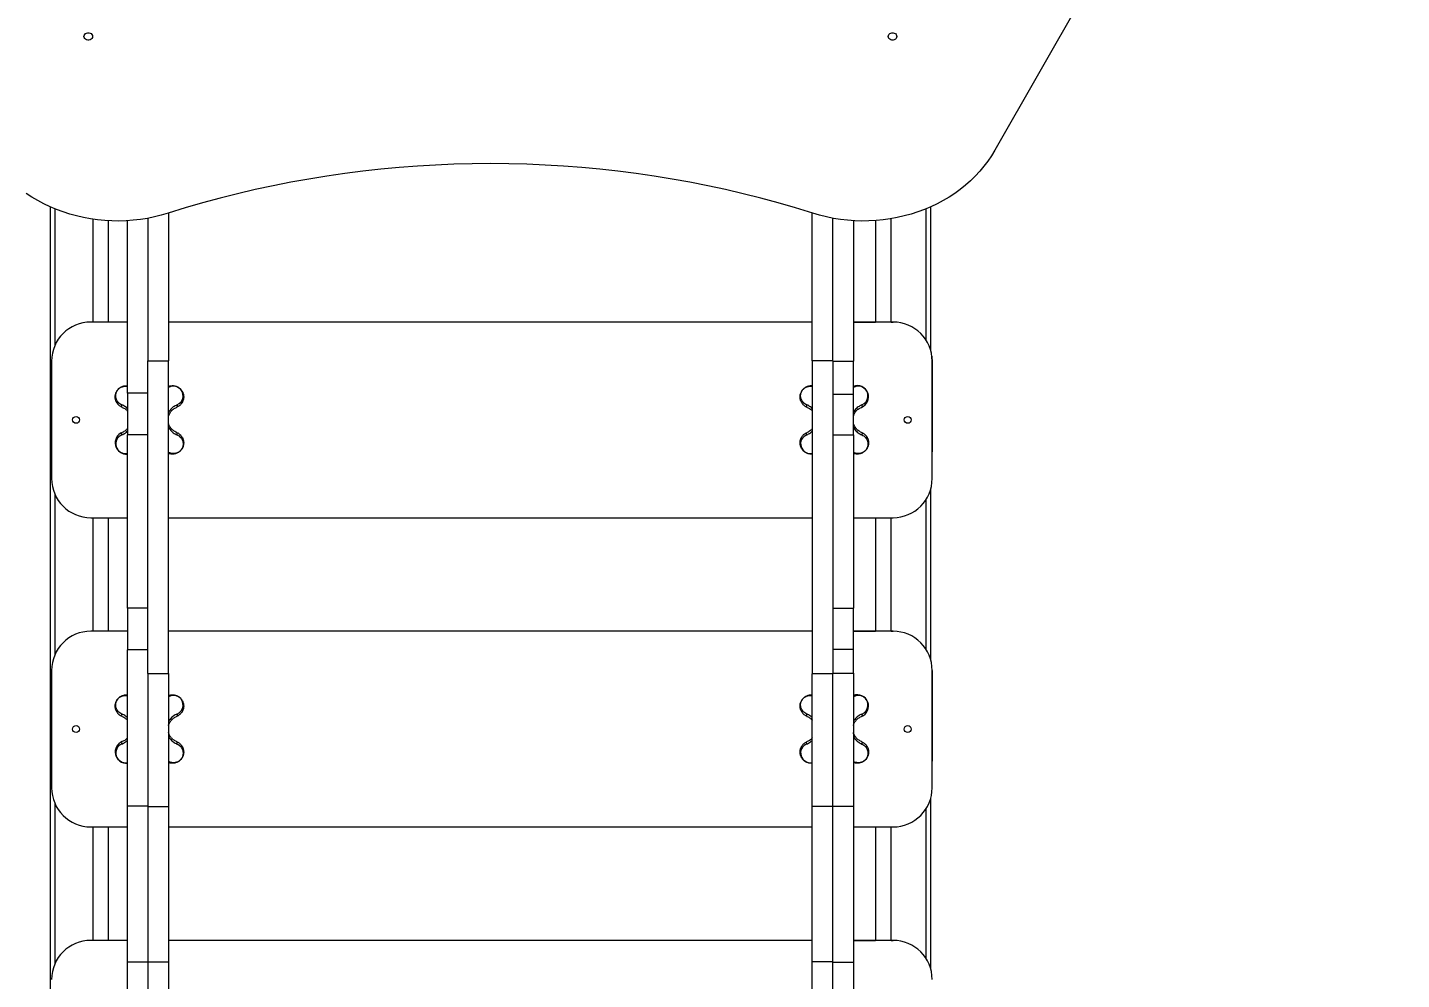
# Model space of a CAD drawing. Header units: millimetres. Extents: x -6796 to 9036, y -6828 to 5710.
# Drawn here: x 2762 to 4167, y -1169 to -196 of the extents above; entities that cross this region are included whole.
import ezdxf

# ---------------------------------------------------------------- set-up
doc = ezdxf.new("R2010")
doc.units = ezdxf.units.MM
doc.layers.add('DIKOM_РАЗМЕР_ЗОНА', color=7, linetype='Continuous')
doc.layers.add('DIKOM_РАЗМЕР_ОБЪЕКТА', color=7, linetype='Continuous')
doc.styles.add('style1', font='arial.ttf', dxfattribs={"width": 0.8})
doc.dimstyles.new('1-50', dxfattribs={"dimtxt": 300, "dimasz": 200, "dimexe": 100, "dimexo": 0, "dimgap": 100, "dimtad": 1, "dimtxsty": 'style1', "dimcen": 200, "dimclrd": 7, "dimclre": 7, "dimclrt": 7, "dimadec": 1, "dimazin": 2, "dimtfac": 1, "dimtmove": 0, "dimatfit": 2, "dimfxl": 0, "dimlwd": 25, "dimlwe": 18, "dimarcsym": 0})

# ---------------------------------------------------------------- blocks, each defined once
blk = doc.blocks.new('*D11')
at = {"layer": 'Defpoints', "color": 0, "transparency": 16777216}
for p in [(-5295.5, 688.9), (5479.4, 352.8), (5479.4, -5858.2)]:
    blk.add_point(p, dxfattribs=at)
at = {"layer": 'DIKOM_РАЗМЕР_ОБЪЕКТА', "color": 7, "lineweight": 18, "transparency": 16777216}
for p, q in [((-5295.5, 688.9), (-5295.5, -5958.2)), ((5479.4, 352.8), (5479.4, -5958.2))]:
    blk.add_line(p, q, dxfattribs=at)
at = {"layer": 'DIKOM_РАЗМЕР_ОБЪЕКТА', "color": 7, "lineweight": 25, "transparency": 16777216}
blk.add_line((-5095.5, -5858.2), (5279.4, -5858.2), dxfattribs=at)
at = {"layer": 'DIKOM_РАЗМЕР_ОБЪЕКТА', "color": 7, "transparency": 16777216}
for points in [[(-5095.5, -5824.9), (-5095.5, -5891.5), (-5295.5, -5858.2)], [(5279.4, -5824.9), (5279.4, -5891.5), (5479.4, -5858.2)]]:
    blk.add_solid(points, dxfattribs=at)
at = {"layer": 'DIKOM_РАЗМЕР_ОБЪЕКТА', "color": 7, "transparency": 16777216, "insert": (180.3, -5605), "char_height": 300, "attachment_point": 5, "style": 'style1'}
blk.add_mtext('10800', dxfattribs=at)
blk = doc.blocks.new('*D12')
at = {"layer": 'Defpoints', "color": 0, "transparency": 16777216}
for p in [(2948.8, 3709.8), (8020.6, 3709.8), (3585.5, -3770.5)]:
    blk.add_point(p, dxfattribs=at)
at = {"layer": 'DIKOM_РАЗМЕР_ОБЪЕКТА', "color": 7, "lineweight": 18, "transparency": 16777216}
for p, q in [((2948.8, 3709.8), (8120.6, 3709.8)), ((3585.5, -3770.5), (8120.6, -3770.5))]:
    blk.add_line(p, q, dxfattribs=at)
at = {"layer": 'DIKOM_РАЗМЕР_ОБЪЕКТА', "color": 7, "lineweight": 25, "transparency": 16777216}
blk.add_line((8020.6, -3570.5), (8020.6, 3509.8), dxfattribs=at)
at = {"layer": 'DIKOM_РАЗМЕР_ОБЪЕКТА', "color": 7, "transparency": 16777216}
for points in [[(7987.2, 3509.8), (8053.9, 3509.8), (8020.6, 3709.8)], [(7987.2, -3570.5), (8053.9, -3570.5), (8020.6, -3770.5)]]:
    blk.add_solid(points, dxfattribs=at)
at = {"layer": 'DIKOM_РАЗМЕР_ОБЪЕКТА', "color": 7, "transparency": 16777216, "insert": (7767.4, 241.5), "char_height": 300, "attachment_point": 5, "rotation": 90, "style": 'style1'}
blk.add_mtext('7500', dxfattribs=at)
blk = doc.blocks.new('*D13')
at = {"layer": 'Defpoints', "color": 0, "transparency": 16777216}
for p in [(3235.3, 5709.8), (3235.5, -5270.5), (8936.1, -5270.5)]:
    blk.add_point(p, dxfattribs=at)
at = {"layer": 'DIKOM_РАЗМЕР_ЗОНА', "color": 7, "lineweight": 18, "transparency": 16777216}
for p, q in [((3235.3, 5709.8), (9036.1, 5709.8)), ((3235.5, -5270.5), (9036.1, -5270.5))]:
    blk.add_line(p, q, dxfattribs=at)
at = {"layer": 'DIKOM_РАЗМЕР_ЗОНА', "color": 7, "lineweight": 25, "transparency": 16777216}
blk.add_line((8936.1, 5509.8), (8936.1, -5070.5), dxfattribs=at)
at = {"layer": 'DIKOM_РАЗМЕР_ЗОНА', "color": 7, "transparency": 16777216}
for points in [[(8902.7, 5509.8), (8969.4, 5509.8), (8936.1, 5709.8)], [(8902.7, -5070.5), (8969.4, -5070.5), (8936.1, -5270.5)]]:
    blk.add_solid(points, dxfattribs=at)
at = {"layer": 'DIKOM_РАЗМЕР_ЗОНА', "color": 7, "transparency": 16777216, "insert": (8682.9, 289.5), "char_height": 300, "attachment_point": 5, "rotation": 90, "style": 'style1'}
blk.add_mtext('11000', dxfattribs=at)
blk = doc.blocks.new('*D14')
at = {"layer": 'Defpoints', "color": 0, "transparency": 16777216}
for p in [(-6795.5, 688.9), (6979.4, 688.9), (6979.4, -6727.8)]:
    blk.add_point(p, dxfattribs=at)
at = {"layer": 'DIKOM_РАЗМЕР_ЗОНА', "color": 7, "lineweight": 18, "transparency": 16777216}
for p, q in [((-6795.5, 688.9), (-6795.5, -6827.8)), ((6979.4, 688.9), (6979.4, -6827.8))]:
    blk.add_line(p, q, dxfattribs=at)
at = {"layer": 'DIKOM_РАЗМЕР_ЗОНА', "color": 7, "lineweight": 25, "transparency": 16777216}
blk.add_line((-6595.5, -6727.8), (6779.4, -6727.8), dxfattribs=at)
at = {"layer": 'DIKOM_РАЗМЕР_ЗОНА', "color": 7, "transparency": 16777216}
for points in [[(-6595.5, -6694.5), (-6595.5, -6761.2), (-6795.5, -6727.8)], [(6779.4, -6694.5), (6779.4, -6761.2), (6979.4, -6727.8)]]:
    blk.add_solid(points, dxfattribs=at)
at = {"layer": 'DIKOM_РАЗМЕР_ЗОНА', "color": 7, "transparency": 16777216, "insert": (26, -6474.6), "char_height": 300, "attachment_point": 5, "style": 'style1'}
blk.add_mtext('13800', dxfattribs=at)

msp = doc.modelspace()

# ---------------------------------------------------------------- linework, layer by layer
at = {"color": 7, "linetype": 'Continuous', "lineweight": 15}
for p, q in [((3897.662, -64.333), (3751.107, -321.081)), ((2785.487, -378.926), (2785.487, -1771.485)), ((3685.487, -525.791), (3685.487, -378.926)), ((2790.487, -520.288), (2790.487, -381.062)), ((2828.985, -391.549), (2828.985, -496.651)), ((2844.985, -496.651), (2844.985, -393.165)), ((2864.487, -569.203), (2864.487, -393.12)), ((2885.487, -390.585), (2885.487, -536.232)), ((2906.487, -385.315), (2906.487, -536.232)), ((3564.487, -536.3), (3564.487, -385.314)), ((3585.487, -536.3), (3585.487, -390.585)), ((3606.487, -393.12), (3606.487, -536.631)), ((3628.985, -392.977), (3628.985, -496.65)), ((3644.985, -496.651), (3644.985, -391.077)), ((3680.487, -381.062), (3680.487, -514.789)), ((2864.487, -496.651), (2826.987, -496.651)), ((3564.487, -496.651), (2906.487, -496.651)), ((3606.487, -496.649), (3628.99, -496.65)), ((3646.987, -496.651), (3606.487, -496.651)), ((3628.99, -496.651), (3628.99, -496.65)), ((3644.985, -496.65), (3644.99, -496.65)), ((3644.99, -496.651), (3644.99, -496.65)), ((3644.99, -496.65), (3646.99, -496.65)), ((2786.987, -536.651), (2786.987, -656.651)), ((2885.487, -536.232), (2906.487, -536.232)), ((2885.487, -856.01), (2885.487, -536.232)), ((2906.487, -856.01), (2906.487, -536.232)), ((3585.487, -536.3), (3564.487, -536.3)), ((3564.487, -536.3), (3564.487, -856.078)), ((3585.487, -536.3), (3585.487, -856.078)), ((3585.487, -536.631), (3606.487, -536.631)), ((3606.487, -570.259), (3606.487, -536.631)), ((3686.989, -536.651), (3686.987, -629.408)), ((3686.987, -656.651), (3686.987, -536.651)), ((2863.487, -561.651), (2864.487, -561.8)), ((2885.487, -569.203), (2864.487, -569.203)), ((2864.487, -569.203), (2864.487, -611.832)), ((3585.487, -570.259), (3606.487, -570.259)), ((3606.487, -611.984), (3606.487, -570.259)), ((2885.487, -611.832), (2864.487, -611.832)), ((2864.487, -789.194), (2864.487, -611.832)), ((3585.487, -611.984), (3606.487, -611.984)), ((3606.487, -611.984), (3606.487, -789.115)), ((3564.487, -631.501), (3563.487, -631.649)), ((2790.487, -836.288), (2790.487, -673.014)), ((3685.487, -841.791), (3685.487, -667.502)), ((3680.487, -678.508), (3680.487, -830.789)), ((2826.987, -696.651), (2864.487, -696.651)), ((2828.985, -696.651), (2828.985, -812.651)), ((2844.985, -812.651), (2844.985, -696.651)), ((2906.487, -696.651), (3564.487, -696.651)), ((3606.487, -696.651), (3646.987, -696.651)), ((3628.985, -696.651), (3628.985, -812.65)), ((3644.985, -812.651), (3644.985, -696.651)), ((2885.487, -789.194), (2864.487, -789.194)), ((2864.487, -789.194), (2864.487, -831.653)), ((3585.487, -789.115), (3606.487, -789.115)), ((3606.487, -830.92), (3606.487, -789.115)), ((2864.487, -812.651), (2826.987, -812.651)), ((3564.487, -812.651), (2906.487, -812.651)), ((3606.487, -812.649), (3628.99, -812.65)), ((3646.987, -812.651), (3606.487, -812.651)), ((3628.99, -812.651), (3628.99, -812.65)), ((3644.985, -812.65), (3644.99, -812.65)), ((3644.99, -812.651), (3644.99, -812.65)), ((3644.99, -812.65), (3646.99, -812.65)), ((2885.487, -831.653), (2864.487, -831.653)), ((2864.487, -991.396), (2864.487, -831.653)), ((3585.487, -830.92), (3606.487, -830.92)), ((3606.487, -855.612), (3606.487, -830.92)), ((2786.987, -852.651), (2786.987, -972.651)), ((2885.487, -856.01), (2906.487, -856.01)), ((2885.487, -856.01), (2885.487, -991.795)), ((2906.487, -856.01), (2906.487, -991.795)), ((3585.487, -856.078), (3564.487, -856.078)), ((3564.487, -991.795), (3564.487, -856.078)), ((3585.487, -855.612), (3606.487, -855.612)), ((3585.487, -991.795), (3585.487, -856.078)), ((3606.487, -855.612), (3606.487, -991.396)), ((3686.989, -852.651), (3686.987, -945.408)), ((3686.987, -972.651), (3686.987, -852.651)), ((2863.487, -877.651), (2864.487, -877.8)), ((3564.487, -947.501), (3563.487, -947.649)), ((2790.487, -1152.288), (2790.487, -989.014)), ((2885.487, -991.396), (2864.487, -991.396)), ((2864.487, -1150.891), (2864.487, -991.396)), ((2885.487, -991.795), (2906.487, -991.795)), ((2885.487, -991.795), (2885.487, -1150.493)), ((2906.487, -991.795), (2906.487, -1150.493)), ((3585.487, -991.795), (3564.487, -991.795)), ((3564.487, -1150.493), (3564.487, -991.795)), ((3585.487, -991.396), (3606.487, -991.396)), ((3585.487, -1150.493), (3585.487, -991.795)), ((3606.487, -991.396), (3606.487, -1150.892)), ((3680.487, -994.508), (3680.487, -1146.789)), ((3685.487, -1157.791), (3685.487, -983.502)), ((2826.987, -1012.651), (2864.487, -1012.651)), ((2828.985, -1012.651), (2828.985, -1128.651)), ((2844.985, -1128.651), (2844.985, -1012.651)), ((2906.487, -1012.651), (3564.487, -1012.651)), ((3606.487, -1012.651), (3646.987, -1012.651)), ((3628.985, -1012.651), (3628.985, -1128.65)), ((3644.985, -1128.651), (3644.985, -1012.651)), ((2864.487, -1128.651), (2826.987, -1128.651)), ((3564.487, -1128.651), (2906.487, -1128.651)), ((3606.487, -1128.649), (3628.99, -1128.65)), ((3646.987, -1128.651), (3606.487, -1128.651)), ((3628.99, -1128.651), (3628.99, -1128.65)), ((3644.985, -1128.65), (3644.99, -1128.65)), ((3644.99, -1128.651), (3644.99, -1128.65)), ((3644.99, -1128.65), (3646.99, -1128.65)), ((2885.487, -1150.891), (2864.487, -1150.891)), ((2864.487, -1286.676), (2864.487, -1150.891)), ((2885.487, -1150.493), (2906.487, -1150.493)), ((2885.487, -1150.493), (2885.487, -1286.21)), ((2906.487, -1150.493), (2906.487, -1286.21)), ((3585.487, -1150.493), (3564.487, -1150.493)), ((3564.487, -1286.277), (3564.487, -1150.493)), ((3585.487, -1286.277), (3585.487, -1150.493)), ((3585.487, -1150.892), (3606.487, -1150.892)), ((3606.487, -1150.892), (3606.487, -1310.635))]:
    msp.add_line(p, q, dxfattribs=at)
at = {"color": 7, "linetype": 'Continuous', "lineweight": 15, "flags": 128}
for points in [[(2820.087, -204.739), (2820.265, -203.666), (2820.785, -202.679), (2821.606, -201.86), (2822.659, -201.273), (2823.861, -200.968), (2825.113, -200.968), (2826.315, -201.273), (2827.368, -201.86), (2828.189, -202.679), (2828.709, -203.666), (2828.887, -204.739), (2828.709, -205.813), (2828.189, -206.8), (2827.368, -207.619), (2826.315, -208.206), (2825.113, -208.511), (2823.861, -208.511), (2822.659, -208.206), (2821.606, -207.619), (2820.785, -206.8), (2820.265, -205.813), (2820.087, -204.739)], [(3642.087, -204.739), (3642.265, -203.666), (3642.785, -202.679), (3643.606, -201.86), (3644.659, -201.273), (3645.861, -200.968), (3647.113, -200.968), (3648.315, -201.273), (3649.368, -201.86), (3650.189, -202.679), (3650.709, -203.666), (3650.887, -204.739), (3650.709, -205.813), (3650.189, -206.8), (3649.368, -207.619), (3648.315, -208.206), (3647.113, -208.511), (3645.861, -208.511), (3644.659, -208.206), (3643.606, -207.619), (3642.785, -206.8), (3642.265, -205.813), (3642.087, -204.739)], [(3751.107, -321.081), (3747.706, -326.69), (3743.993, -332.149), (3739.978, -337.445), (3735.669, -342.565), (3731.077, -347.497), (3726.212, -352.229), (3721.088, -356.75), (3715.714, -361.049), (3710.105, -365.117), (3704.274, -368.942), (3698.234, -372.517), (3692.001, -375.833), (3685.587, -378.881), (3679.01, -381.656), (3672.285, -384.149), (3665.427, -386.355), (3658.453, -388.269), (3651.38, -389.886), (3644.224, -391.202), (3637.002, -392.215), (3629.733, -392.922), (3622.431, -393.321), (3615.116, -393.411), (3607.805, -393.192), (3600.515, -392.665), (3593.263, -391.831), (3586.067, -390.691), (3578.943, -389.249), (3571.909, -387.508), (3564.982, -385.471)], [(3564.982, -385.471), (3547.375, -380.046), (3529.65, -374.92), (3511.812, -370.095), (3493.869, -365.573), (3475.828, -361.354), (3457.694, -357.442), (3439.476, -353.837), (3421.18, -350.541), (3402.813, -347.555), (3384.383, -344.881), (3365.895, -342.519), (3347.358, -340.469), (3328.778, -338.734), (3310.163, -337.313), (3291.519, -336.208), (3272.854, -335.418), (3254.174, -334.944), (3235.487, -334.786), (3216.801, -334.944), (3198.121, -335.418), (3179.456, -336.208), (3160.812, -337.313), (3142.197, -338.734), (3123.617, -340.469), (3105.08, -342.519), (3086.592, -344.881), (3068.161, -347.555), (3049.795, -350.541), (3031.499, -353.837), (3013.281, -357.442), (2995.147, -361.354), (2977.106, -365.573), (2959.163, -370.095), (2941.325, -374.92), (2923.6, -380.046), (2905.993, -385.471)], [(2905.993, -385.471), (2899.066, -387.508), (2892.032, -389.249), (2884.908, -390.691), (2877.712, -391.831), (2870.46, -392.665), (2863.17, -393.192), (2855.858, -393.411), (2848.544, -393.321), (2841.242, -392.922), (2833.972, -392.215), (2826.751, -391.202), (2819.595, -389.886), (2812.522, -388.269), (2805.548, -386.355), (2798.69, -384.149), (2791.965, -381.656), (2785.387, -378.881), (2778.974, -375.833), (2772.74, -372.517), (2766.701, -368.942), (2760.87, -365.117)], [(3686.645, -531.415), (3686.797, -532.73), (3686.989, -536.651)], [(2859.272, -583.85), (2859.036, -583.712), (2858.84, -583.5), (2858.695, -583.224), (2858.605, -582.895), (2858.574, -582.528), (2858.605, -582.138), (2858.694, -581.742), (2858.84, -581.357)], [(2915.134, -581.357), (2915.28, -581.742), (2915.369, -582.138), (2915.4, -582.528), (2915.369, -582.895), (2915.279, -583.224), (2915.133, -583.5), (2914.938, -583.712), (2914.702, -583.85)], [(3558.84, -581.354), (3558.694, -581.74), (3558.605, -582.136), (3558.574, -582.526), (3558.605, -582.893), (3558.695, -583.221), (3558.84, -583.498), (3559.035, -583.71), (3559.272, -583.848)], [(3615.134, -581.354), (3615.28, -581.74), (3615.369, -582.136), (3615.399, -582.526), (3615.369, -582.893), (3615.279, -583.221), (3615.133, -583.498), (3614.938, -583.71), (3614.702, -583.848)], [(3662.393, -600.127), (3661.988, -600.15), (3661.407, -600.102)], [(2858.84, -611.945), (2858.694, -611.559), (2858.605, -611.163), (2858.574, -610.773), (2858.605, -610.406), (2858.695, -610.078), (2858.84, -609.802), (2859.036, -609.59), (2859.272, -609.451)], [(2915.134, -611.945), (2915.28, -611.559), (2915.369, -611.163), (2915.4, -610.773), (2915.369, -610.406), (2915.279, -610.078), (2915.133, -609.802), (2914.938, -609.59), (2914.702, -609.451)], [(3558.84, -611.943), (3558.694, -611.557), (3558.605, -611.161), (3558.574, -610.771), (3558.605, -610.404), (3558.695, -610.076), (3558.84, -609.8), (3559.035, -609.588), (3559.272, -609.449)], [(3614.702, -609.449), (3614.938, -609.588), (3615.133, -609.8), (3615.279, -610.076), (3615.369, -610.404), (3615.399, -610.771), (3615.369, -611.161), (3615.28, -611.557), (3615.134, -611.943)], [(2859.272, -899.85), (2859.036, -899.712), (2858.84, -899.5), (2858.695, -899.224), (2858.605, -898.895), (2858.574, -898.528), (2858.605, -898.138), (2858.694, -897.742), (2858.84, -897.357)], [(2915.134, -897.357), (2915.28, -897.742), (2915.369, -898.138), (2915.4, -898.528), (2915.369, -898.895), (2915.279, -899.224), (2915.133, -899.5), (2914.938, -899.712), (2914.702, -899.85)], [(3558.84, -897.354), (3558.694, -897.74), (3558.605, -898.136), (3558.574, -898.526), (3558.605, -898.893), (3558.695, -899.221), (3558.84, -899.498), (3559.035, -899.71), (3559.272, -899.848)], [(3615.134, -897.354), (3615.28, -897.74), (3615.369, -898.136), (3615.399, -898.526), (3615.369, -898.893), (3615.279, -899.221), (3615.133, -899.498), (3614.938, -899.71), (3614.702, -899.848)], [(2858.84, -927.945), (2858.694, -927.559), (2858.605, -927.163), (2858.574, -926.773), (2858.605, -926.406), (2858.695, -926.078), (2858.84, -925.802), (2859.036, -925.59), (2859.272, -925.451)], [(2915.134, -927.945), (2915.28, -927.559), (2915.369, -927.163), (2915.4, -926.773), (2915.369, -926.406), (2915.279, -926.078), (2915.133, -925.802), (2914.938, -925.59), (2914.702, -925.451)], [(3558.84, -927.943), (3558.694, -927.557), (3558.605, -927.161), (3558.574, -926.771), (3558.605, -926.404), (3558.695, -926.076), (3558.84, -925.8), (3559.035, -925.588), (3559.272, -925.449)], [(3614.702, -925.449), (3614.938, -925.588), (3615.133, -925.8), (3615.279, -926.076), (3615.369, -926.404), (3615.399, -926.771), (3615.369, -927.161), (3615.28, -927.557), (3615.134, -927.943)]]:
    msp.add_lwpolyline(points, dxfattribs=at)
at = {"color": 7, "linetype": 'Continuous', "lineweight": 15}
for centre in [(2811.987, -596.651), (3661.987, -596.651), (2811.987, -912.651), (3661.987, -912.651)]:
    msp.add_circle(centre, 3.5, dxfattribs=at)
for centre, radius, start, end in [((2824.487, -195.978), 5.072, 261.141062, 278.858938), ((3646.487, -195.978), 5.072, 261.141062, 278.858938), ((2826.987, -536.651), 40, 90, 180), ((3646.987, -536.651), 40, 0, 90), ((3610.494, -573.151), 11.495, 291.474976, 110.399624), ((2911.526, -572.144), 9.894, 291.387768, 120.617679), ((3611.526, -572.142), 9.894, 291.388538, 120.616908), ((2863.474, -620.146), 11.491, 111.452344, 275.055175), ((2862.433, -621.15), 9.881, 111.32139, 281.997587), ((3562.433, -621.148), 9.881, 111.322584, 281.997721), ((2826.987, -656.651), 40, 180, 270), ((3646.987, -656.651), 40, 270, 0), ((2826.987, -852.651), 40, 90, 180), ((3646.987, -852.651), 40, 0, 90), ((2911.526, -888.144), 9.894, 291.387768, 120.617679), ((3610.494, -889.151), 11.495, 291.474838, 110.399762), ((3611.526, -888.142), 9.894, 291.388617, 120.61683), ((2863.474, -936.146), 11.491, 111.452317, 275.055201), ((2862.433, -937.15), 9.882, 111.321794, 281.996984), ((3562.433, -937.148), 9.881, 111.322584, 281.997721), ((2826.987, -972.651), 40, 180, 270), ((3646.987, -972.651), 40, 270, 0), ((2826.987, -1168.651), 40, 90, 180), ((3646.987, -1168.651), 40, 0, 90)]:
    msp.add_arc(centre, radius, start, end, dxfattribs=at)
for points, knots in [([(2859.272, -583.85), (2858.896, -583.689), (2858.121, -583.355), (2857.034, -582.696), (2856.133, -582.014), (2855.4, -581.341), (2854.803, -580.708), (2854.218, -579.98), (2853.719, -579.241), (2853.263, -578.44), (2852.863, -577.594), (2852.543, -576.72), (2852.273, -575.762), (2852.075, -574.734), (2851.973, -573.536), (2851.995, -572.306), (2852.157, -571.037), (2852.478, -569.737), (2852.932, -568.526), (2853.488, -567.432), (2854.326, -566.121), (2855.416, -564.887), (2856.673, -563.861), (2857.646, -563.223), (2858.652, -562.697), (2859.978, -562.16), (2861.622, -561.735), (2862.867, -561.679), (2863.487, -561.651)], [0, 0, 0, 0, 0.03905645, 0.08067493, 0.124894, 0.15236947, 0.18231915, 0.21475247, 0.24967107, 0.27592229, 0.31222346, 0.34877085, 0.37442389, 0.41752696, 0.45845641, 0.49857819, 0.54174641, 0.58354012, 0.62403875, 0.65659611, 0.68672631, 0.74934682, 0.77995908, 0.81223603, 0.84226986, 0.87505111, 0.93775996, 1, 1, 1, 1]), ([(2906.487, -562.378), (2906.554, -562.35), (2906.723, -562.279), (2906.931, -562.214), (2907.089, -562.164), (2908.197, -561.825), (2909.353, -561.737), (2910.487, -561.651)], [0, 0, 0, 0, 0.05412141, 0.13695479, 0.1625534, 0.17765833, 1, 1, 1, 1]), ([(2910.487, -561.651), (2910.915, -561.664), (2911.759, -561.691), (2913.044, -561.915), (2914.242, -562.258), (2915.331, -562.702), (2916.653, -563.392), (2917.952, -564.336), (2919.108, -565.507), (2919.857, -566.448), (2920.491, -567.441), (2921.046, -568.536), (2921.499, -569.746), (2921.818, -571.043), (2921.965, -572.202), (2921.999, -573.246), (2921.956, -574.136), (2921.842, -575.045), (2921.671, -575.873), (2921.424, -576.742), (2921.102, -577.613), (2920.707, -578.447), (2920.202, -579.334), (2919.585, -580.222), (2918.795, -581.13), (2917.767, -582.093), (2916.458, -583.06), (2915.269, -583.595), (2914.702, -583.85)], [0, 0, 0, 0, 0.04316576, 0.08495911, 0.12549915, 0.15805439, 0.1879008, 0.250625, 0.28173761, 0.31356157, 0.34377129, 0.37643174, 0.41685995, 0.45855713, 0.5015915, 0.53108003, 0.56376656, 0.59289246, 0.62637406, 0.65248165, 0.68843361, 0.72458598, 0.75027683, 0.79629283, 0.83789319, 0.87507883, 0.94044772, 1, 1, 1, 1]), ([(3559.272, -583.848), (3558.846, -583.663), (3557.964, -583.278), (3556.802, -582.537), (3555.725, -581.671), (3554.815, -580.738), (3553.993, -579.682), (3553.312, -578.565), (3552.755, -577.349), (3552.338, -576.076), (3552.08, -574.796), (3551.965, -573.441), (3552.005, -572.114), (3552.225, -570.674), (3552.626, -569.264), (3553.266, -567.799), (3554.143, -566.367), (3555.321, -564.982), (3556.47, -564.005), (3557.432, -563.359), (3558.375, -562.823), (3559.605, -562.286), (3560.949, -561.905), (3562.193, -561.702), (3563.266, -561.64), (3564.029, -561.643), (3564.425, -561.691), (3564.487, -561.699)], [0, 0, 0, 0, 0.04295708, 0.08885784, 0.13142689, 0.177903, 0.21832562, 0.26649116, 0.31108167, 0.35532579, 0.40354378, 0.44340764, 0.49116318, 0.53259682, 0.58012538, 0.62168269, 0.66637295, 0.7111173, 0.7558226, 0.77759807, 0.80056766, 0.84220827, 0.88984252, 0.92506344, 0.95995563, 0.99368251, 1, 1, 1, 1]), ([(2858.84, -581.357), (2858.099, -580.999), (2856.617, -580.283), (2854.941, -578.695), (2853.672, -576.87), (2852.853, -574.835), (2852.488, -572.635), (2852.611, -570.643), (2853.046, -568.979), (2853.501, -567.877), (2853.983, -567.001), (2854.568, -566.119), (2855.463, -565.064), (2856.737, -564), (2858.068, -563.218), (2859.365, -562.693), (2861.021, -562.276), (2862.76, -562.131), (2863.985, -562.384), (2864.487, -562.488)], [0, 0, 0, 0, 0.08540728, 0.17099544, 0.25622067, 0.34168331, 0.4265006, 0.51214112, 0.55801175, 0.59780811, 0.62150391, 0.64343934, 0.68380358, 0.72673055, 0.76968698, 0.81255199, 0.85553376, 0.94082127, 1, 1, 1, 1]), ([(3558.84, -581.354), (3558.099, -580.997), (3556.617, -580.281), (3554.941, -578.693), (3553.672, -576.868), (3552.853, -574.832), (3552.488, -572.633), (3552.611, -570.641), (3553.046, -568.977), (3553.501, -567.875), (3553.983, -566.998), (3554.568, -566.117), (3555.463, -565.062), (3556.737, -563.997), (3558.068, -563.216), (3559.365, -562.691), (3561.021, -562.274), (3562.761, -562.129), (3563.985, -562.382), (3564.487, -562.486)], [0, 0, 0, 0, 0.08540368, 0.17099071, 0.25621622, 0.34168098, 0.42649854, 0.51213719, 0.55800796, 0.59780446, 0.6214977, 0.64343637, 0.68380303, 0.7267236, 0.76968639, 0.81255153, 0.85553345, 0.94082108, 1, 1, 1, 1]), ([(2864.487, -585.092), (2864.45, -585.05), (2863.885, -584.395), (2862.632, -583.437), (2860.779, -582.196), (2859.493, -581.639), (2858.84, -581.357)], [0, 0, 0, 0, 0.02243336, 0.34805721, 0.6686389, 1, 1, 1, 1]), ([(2859.272, -583.85), (2860.375, -584.369), (2861.818, -585.048), (2863.468, -586.442), (2864.125, -587.058), (2864.442, -587.44), (2864.487, -587.494)], [0, 0, 0, 0, 0.60434519, 0.79092165, 0.97049953, 1, 1, 1, 1]), ([(2915.134, -581.357), (2913.866, -581.959), (2911.95, -582.869), (2909.6, -584.878), (2908.021, -586.708), (2906.96, -588.2), (2906.552, -589.158), (2906.487, -589.31)], [0, 0, 0, 0, 0.38363476, 0.57979285, 0.77015433, 0.96356526, 1, 1, 1, 1]), ([(2906.487, -592.997), (2906.582, -592.671), (2906.816, -591.87), (2907.333, -590.664), (2908.029, -589.387), (2909.323, -587.533), (2911.546, -585.356), (2913.61, -584.371), (2914.702, -583.85)], [0, 0, 0, 0, 0.0690675, 0.1694291, 0.27316162, 0.38086758, 0.67250739, 1, 1, 1, 1]), ([(3564.487, -585.09), (3564.45, -585.048), (3563.885, -584.393), (3562.632, -583.435), (3560.779, -582.193), (3559.493, -581.637), (3558.84, -581.354)], [0, 0, 0, 0, 0.02242364, 0.34804216, 0.66862474, 1, 1, 1, 1]), ([(3559.272, -583.848), (3560.374, -584.367), (3561.817, -585.046), (3563.468, -586.44), (3564.125, -587.056), (3564.442, -587.438), (3564.487, -587.492)], [0, 0, 0, 0, 0.60435336, 0.79091765, 0.97049087, 1, 1, 1, 1]), ([(3615.134, -581.354), (3613.866, -581.957), (3611.95, -582.867), (3609.6, -584.875), (3608.021, -586.706), (3606.96, -588.198), (3606.552, -589.156), (3606.487, -589.308)], [0, 0, 0, 0, 0.38364263, 0.57978812, 0.77015753, 0.96355827, 1, 1, 1, 1]), ([(3606.487, -592.995), (3606.582, -592.668), (3606.816, -591.868), (3607.333, -590.661), (3608.029, -589.385), (3609.323, -587.531), (3611.545, -585.354), (3613.61, -584.369), (3614.702, -583.848)], [0, 0, 0, 0, 0.06906041, 0.16942909, 0.27316185, 0.38086236, 0.67249362, 1, 1, 1, 1]), ([(2914.702, -609.451), (2913.601, -608.93), (2912.16, -608.248), (2910.503, -606.865), (2909.624, -605.997), (2908.633, -604.825), (2907.632, -603.267), (2906.828, -601.597), (2906.571, -600.498), (2906.487, -600.136)], [0, 0, 0, 0, 0.32629002, 0.42700642, 0.52395789, 0.6173942, 0.77589881, 0.92624364, 1, 1, 1, 1]), ([(3614.702, -609.449), (3613.601, -608.928), (3612.16, -608.245), (3610.502, -606.863), (3609.624, -605.995), (3608.633, -604.823), (3607.632, -603.264), (3606.828, -601.594), (3606.571, -600.495), (3606.487, -600.134)], [0, 0, 0, 0, 0.32628988, 0.42701578, 0.5239581, 0.61739437, 0.77589891, 0.92624367, 1, 1, 1, 1]), ([(2858.84, -611.945), (2860.099, -611.328), (2862.003, -610.395), (2863.866, -608.924), (2864.444, -608.257), (2864.487, -608.208)], [0, 0, 0, 0, 0.64439744, 0.97386929, 1, 1, 1, 1]), ([(2864.487, -605.685), (2863.838, -606.388), (2862.233, -608.127), (2860.378, -608.957), (2859.272, -609.451)], [0, 0, 0, 0, 0.40402777, 1, 1, 1, 1]), ([(2906.487, -604.002), (2906.539, -604.125), (2906.932, -605.057), (2907.984, -606.542), (2909.564, -608.394), (2911.331, -609.885), (2913.198, -611.101), (2914.482, -611.66), (2915.134, -611.945)], [0, 0, 0, 0, 0.02935267, 0.22319113, 0.41741071, 0.61146477, 0.80252217, 1, 1, 1, 1]), ([(2914.702, -609.451), (2915.128, -609.637), (2916.01, -610.021), (2917.172, -610.762), (2918.249, -611.629), (2919.159, -612.561), (2919.981, -613.617), (2920.662, -614.734), (2921.219, -615.95), (2921.636, -617.224), (2921.894, -618.504), (2922.009, -619.858), (2921.969, -621.185), (2921.749, -622.625), (2921.348, -624.035), (2920.708, -625.501), (2919.831, -626.933), (2918.653, -628.317), (2917.504, -629.294), (2916.542, -629.94), (2915.599, -630.476), (2914.369, -631.013), (2913.024, -631.395), (2911.781, -631.596), (2910.707, -631.665), (2909.665, -631.637), (2908.601, -631.511), (2907.531, -631.291), (2906.826, -631.042), (2906.487, -630.922)], [0, 0, 0, 0, 0.03889805, 0.08045751, 0.11899847, 0.16108022, 0.19767966, 0.24128765, 0.28166415, 0.3217206, 0.36538004, 0.40147389, 0.44471283, 0.48222493, 0.52525822, 0.56288503, 0.60335062, 0.64386446, 0.68434152, 0.70405746, 0.72485025, 0.76255248, 0.80568575, 0.83757546, 0.86916357, 0.8997006, 0.9306942, 0.9666346, 1, 1, 1, 1]), ([(2915.134, -611.945), (2915.875, -612.302), (2917.357, -613.018), (2919.033, -614.606), (2920.302, -616.431), (2921.12, -618.467), (2921.485, -620.667), (2921.363, -622.659), (2920.928, -624.322), (2920.473, -625.425), (2919.991, -626.301), (2919.406, -627.182), (2918.511, -628.238), (2917.237, -629.302), (2915.906, -630.083), (2914.61, -630.607), (2912.951, -631.03), (2910.979, -631.156), (2908.798, -630.754), (2907.284, -630.245), (2906.586, -629.745), (2906.487, -629.674)], [0, 0, 0, 0, 0.07588607, 0.15193284, 0.22765568, 0.30359124, 0.37895309, 0.45504639, 0.49580026, 0.5311622, 0.55221427, 0.57170715, 0.60757014, 0.6457116, 0.68388349, 0.72196574, 0.7601559, 0.83593554, 0.91198199, 0.98744048, 1, 1, 1, 1]), ([(3563.487, -631.649), (3563.058, -631.635), (3562.215, -631.608), (3560.93, -631.384), (3559.732, -631.042), (3558.643, -630.598), (3557.321, -629.907), (3556.022, -628.964), (3554.866, -627.792), (3554.117, -626.851), (3553.483, -625.859), (3552.928, -624.764), (3552.475, -623.553), (3552.156, -622.256), (3552.009, -621.097), (3551.975, -620.053), (3552.017, -619.163), (3552.132, -618.254), (3552.303, -617.426), (3552.55, -616.557), (3552.871, -615.687), (3553.267, -614.852), (3553.772, -613.966), (3554.389, -613.078), (3555.179, -612.169), (3556.206, -611.206), (3557.516, -610.24), (3558.705, -609.704), (3559.272, -609.449)], [0, 0, 0, 0, 0.04316598, 0.08495463, 0.12549892, 0.1580503, 0.18789547, 0.25062459, 0.28173726, 0.31356129, 0.34377107, 0.37642906, 0.41686168, 0.45855774, 0.50159044, 0.53108135, 0.56376795, 0.59289446, 0.62637524, 0.65248409, 0.6884346, 0.72458704, 0.75027794, 0.79629658, 0.83789236, 0.87507964, 0.94044867, 1, 1, 1, 1]), ([(3558.84, -611.943), (3560.099, -611.326), (3562.003, -610.393), (3563.866, -608.921), (3564.444, -608.255), (3564.487, -608.206)], [0, 0, 0, 0, 0.64440433, 0.97386979, 1, 1, 1, 1]), ([(3564.487, -605.683), (3563.838, -606.385), (3562.233, -608.125), (3560.377, -608.955), (3559.272, -609.449)], [0, 0, 0, 0, 0.40402029, 1, 1, 1, 1]), ([(3606.487, -604), (3606.539, -604.123), (3606.932, -605.055), (3607.984, -606.54), (3609.564, -608.391), (3611.33, -609.883), (3613.198, -611.098), (3614.482, -611.658), (3615.134, -611.943)], [0, 0, 0, 0, 0.02935264, 0.22318261, 0.41740612, 0.61145385, 0.80252238, 1, 1, 1, 1]), ([(3615.134, -611.943), (3615.875, -612.3), (3617.357, -613.016), (3619.033, -614.604), (3620.302, -616.429), (3621.121, -618.465), (3621.485, -620.665), (3621.363, -622.656), (3620.928, -624.32), (3620.473, -625.422), (3619.991, -626.299), (3619.406, -627.18), (3618.511, -628.235), (3617.237, -629.3), (3615.906, -630.081), (3614.61, -630.605), (3612.951, -631.028), (3610.979, -631.153), (3608.798, -630.752), (3607.285, -630.243), (3606.587, -629.743), (3606.487, -629.671)], [0, 0, 0, 0, 0.07588626, 0.15193197, 0.22765443, 0.30359151, 0.37895355, 0.45504513, 0.49580219, 0.53116039, 0.55221463, 0.57170757, 0.60757412, 0.64570987, 0.68388313, 0.72196547, 0.76015572, 0.83593542, 0.91198177, 0.98744045, 1, 1, 1, 1]), ([(3614.702, -609.449), (3615.078, -609.611), (3615.853, -609.945), (3616.941, -610.603), (3617.841, -611.285), (3618.574, -611.958), (3619.171, -612.591), (3619.756, -613.319), (3620.255, -614.058), (3620.711, -614.859), (3621.111, -615.706), (3621.431, -616.579), (3621.701, -617.538), (3621.899, -618.566), (3622.001, -619.764), (3621.979, -620.993), (3621.817, -622.262), (3621.496, -623.563), (3621.042, -624.774), (3620.485, -625.868), (3619.648, -627.179), (3618.557, -628.412), (3617.3, -629.439), (3616.328, -630.076), (3615.322, -630.603), (3613.996, -631.139), (3612.352, -631.564), (3611.107, -631.62), (3610.487, -631.649)], [0, 0, 0, 0, 0.03905104, 0.08067366, 0.12489419, 0.15236476, 0.18231758, 0.21474812, 0.24966676, 0.2759202, 0.31222153, 0.34876688, 0.37442115, 0.41752343, 0.4584533, 0.49857521, 0.54174585, 0.58353598, 0.62403652, 0.65659391, 0.686721, 0.74934561, 0.77995791, 0.81223002, 0.84226518, 0.87505141, 0.9377597, 1, 1, 1, 1]), ([(3610.487, -631.649), (3609.347, -631.552), (3608.146, -631.451), (3606.852, -631.066), (3606.644, -630.952), (3606.487, -630.866)], [0, 0, 0, 0, 0.82441899, 0.86826587, 1, 1, 1, 1]), ([(2859.272, -899.85), (2858.896, -899.689), (2858.121, -899.355), (2857.034, -898.696), (2856.133, -898.014), (2855.4, -897.341), (2854.803, -896.708), (2854.218, -895.98), (2853.719, -895.241), (2853.263, -894.44), (2852.863, -893.594), (2852.543, -892.72), (2852.273, -891.762), (2852.075, -890.734), (2851.973, -889.536), (2851.995, -888.306), (2852.157, -887.037), (2852.478, -885.737), (2852.932, -884.526), (2853.488, -883.431), (2854.327, -882.121), (2855.416, -880.887), (2856.673, -879.861), (2857.646, -879.223), (2858.652, -878.697), (2859.978, -878.16), (2861.622, -877.735), (2862.867, -877.679), (2863.487, -877.651)], [0, 0, 0, 0, 0.03905646, 0.08067495, 0.12489403, 0.1523695, 0.18231754, 0.21475262, 0.24966938, 0.27592061, 0.31222379, 0.34877118, 0.37442422, 0.41752731, 0.45845677, 0.49857855, 0.54174678, 0.58354051, 0.62403915, 0.65659651, 0.68672427, 0.74934707, 0.77995743, 0.81223599, 0.84226983, 0.87505108, 0.93775994, 1, 1, 1, 1]), ([(2858.84, -897.357), (2858.099, -896.999), (2856.617, -896.283), (2854.941, -894.695), (2853.672, -892.87), (2852.853, -890.835), (2852.488, -888.635), (2852.611, -886.643), (2853.046, -884.98), (2853.501, -883.877), (2853.983, -883.001), (2854.567, -882.119), (2855.463, -881.064), (2856.737, -880), (2858.068, -879.218), (2859.365, -878.693), (2861.021, -878.276), (2862.76, -878.131), (2863.985, -878.384), (2864.487, -878.488)], [0, 0, 0, 0, 0.08540726, 0.17099539, 0.25621895, 0.34168341, 0.42650068, 0.51214118, 0.55800952, 0.59780823, 0.62150163, 0.64343943, 0.68380366, 0.72673062, 0.76968704, 0.81255204, 0.8555338, 0.94082129, 1, 1, 1, 1]), ([(2906.487, -878.378), (2906.554, -878.35), (2906.723, -878.278), (2906.931, -878.214), (2907.089, -878.164), (2908.197, -877.826), (2909.353, -877.737), (2910.487, -877.651)], [0, 0, 0, 0, 0.05412143, 0.1369499, 0.16255317, 0.17765811, 1, 1, 1, 1]), ([(2910.487, -877.651), (2910.915, -877.664), (2911.759, -877.691), (2913.044, -877.915), (2914.242, -878.258), (2915.331, -878.702), (2916.653, -879.392), (2917.952, -880.335), (2919.108, -881.507), (2919.857, -882.448), (2920.491, -883.441), (2921.046, -884.536), (2921.499, -885.746), (2921.818, -887.043), (2921.965, -888.202), (2921.999, -889.246), (2921.956, -890.136), (2921.842, -891.045), (2921.671, -891.873), (2921.424, -892.742), (2921.102, -893.613), (2920.707, -894.447), (2920.202, -895.334), (2919.585, -896.222), (2918.795, -897.13), (2917.767, -898.093), (2916.458, -899.06), (2915.269, -899.595), (2914.702, -899.85)], [0, 0, 0, 0, 0.04316576, 0.0849591, 0.12549914, 0.15805438, 0.18790078, 0.25062498, 0.28173758, 0.31356155, 0.34377126, 0.3764317, 0.41686237, 0.45855713, 0.50159149, 0.53108002, 0.56376655, 0.59289244, 0.62637622, 0.65248168, 0.68843364, 0.724586, 0.75027685, 0.79629284, 0.83789321, 0.87507884, 0.94044773, 1, 1, 1, 1]), ([(3559.272, -899.848), (3558.846, -899.663), (3557.964, -899.278), (3556.802, -898.537), (3555.725, -897.671), (3554.815, -896.738), (3553.993, -895.682), (3553.312, -894.565), (3552.755, -893.349), (3552.338, -892.076), (3552.08, -890.796), (3551.965, -889.441), (3552.005, -888.114), (3552.225, -886.674), (3552.626, -885.264), (3553.266, -883.799), (3554.143, -882.367), (3555.321, -880.982), (3556.47, -880.005), (3557.432, -879.359), (3558.375, -878.823), (3559.605, -878.286), (3560.949, -877.905), (3562.193, -877.702), (3563.266, -877.64), (3564.029, -877.643), (3564.425, -877.691), (3564.487, -877.699)], [0, 0, 0, 0, 0.04295805, 0.08885877, 0.13142779, 0.17790229, 0.21832488, 0.26649222, 0.31108269, 0.35532678, 0.40354474, 0.44340857, 0.49116407, 0.53259537, 0.5801239, 0.62168357, 0.6663738, 0.71111811, 0.75582338, 0.77759725, 0.80056818, 0.84220771, 0.88984261, 0.92506349, 0.95995566, 0.99368251, 1, 1, 1, 1]), ([(3558.84, -897.354), (3558.099, -896.997), (3556.617, -896.281), (3554.941, -894.693), (3553.672, -892.868), (3552.853, -890.832), (3552.488, -888.633), (3552.611, -886.641), (3553.046, -884.977), (3553.501, -883.875), (3553.983, -882.998), (3554.568, -882.117), (3555.463, -881.062), (3556.736, -879.997), (3558.068, -879.216), (3559.365, -878.691), (3561.021, -878.274), (3562.761, -878.129), (3563.985, -878.382), (3564.487, -878.486)], [0, 0, 0, 0, 0.08540267, 0.17099115, 0.25621671, 0.34168152, 0.42649913, 0.51213783, 0.55800862, 0.59780514, 0.62149839, 0.64343708, 0.68380376, 0.72672436, 0.76968573, 0.81255187, 0.85553322, 0.94082105, 1, 1, 1, 1]), ([(2864.487, -901.092), (2864.45, -901.05), (2863.885, -900.395), (2862.632, -899.437), (2860.779, -898.196), (2859.493, -897.639), (2858.84, -897.357)], [0, 0, 0, 0, 0.0224334, 0.34805004, 0.66863837, 1, 1, 1, 1]), ([(2915.134, -897.357), (2913.866, -897.959), (2911.95, -898.869), (2909.6, -900.878), (2908.021, -902.708), (2906.96, -904.2), (2906.552, -905.158), (2906.487, -905.31)], [0, 0, 0, 0, 0.38363476, 0.57979285, 0.77015433, 0.96356526, 1, 1, 1, 1]), ([(3564.487, -901.09), (3564.45, -901.048), (3563.885, -900.393), (3562.632, -899.435), (3560.779, -898.193), (3559.493, -897.637), (3558.84, -897.354)], [0, 0, 0, 0, 0.02242364, 0.34804216, 0.66862474, 1, 1, 1, 1]), ([(3615.134, -897.354), (3613.866, -897.957), (3611.95, -898.867), (3609.6, -900.875), (3608.021, -902.706), (3606.96, -904.198), (3606.552, -905.156), (3606.487, -905.308)], [0, 0, 0, 0, 0.38364636, 0.57978753, 0.77015721, 0.96355822, 1, 1, 1, 1]), ([(2859.272, -899.85), (2860.374, -900.369), (2861.817, -901.048), (2863.468, -902.442), (2864.125, -903.058), (2864.442, -903.44), (2864.487, -903.494)], [0, 0, 0, 0, 0.60435169, 0.79092121, 0.97049947, 1, 1, 1, 1]), ([(2906.487, -908.997), (2906.582, -908.671), (2906.816, -907.87), (2907.333, -906.664), (2908.029, -905.387), (2909.323, -903.533), (2911.546, -901.356), (2913.61, -900.371), (2914.702, -899.85)], [0, 0, 0, 0, 0.06906028, 0.16942876, 0.27316132, 0.38086733, 0.67250726, 1, 1, 1, 1]), ([(3559.272, -899.848), (3560.374, -900.367), (3561.818, -901.046), (3563.468, -902.44), (3564.125, -903.056), (3564.442, -903.438), (3564.487, -903.492)], [0, 0, 0, 0, 0.60435129, 0.79091656, 0.97049072, 1, 1, 1, 1]), ([(3606.487, -908.995), (3606.582, -908.668), (3606.816, -907.868), (3607.333, -906.661), (3608.029, -905.385), (3609.323, -903.531), (3611.545, -901.354), (3613.61, -900.369), (3614.702, -899.848)], [0, 0, 0, 0, 0.06906735, 0.16943559, 0.2731679, 0.38086793, 0.6724979, 1, 1, 1, 1]), ([(2858.84, -927.945), (2860.099, -927.328), (2862.003, -926.395), (2863.866, -924.924), (2864.444, -924.257), (2864.487, -924.208)], [0, 0, 0, 0, 0.64439744, 0.97386929, 1, 1, 1, 1]), ([(2864.487, -921.685), (2863.838, -922.388), (2862.233, -924.127), (2860.378, -924.957), (2859.272, -925.451)], [0, 0, 0, 0, 0.4040348, 1, 1, 1, 1]), ([(2914.702, -925.451), (2913.601, -924.93), (2912.16, -924.248), (2910.503, -922.865), (2909.624, -921.997), (2908.633, -920.825), (2907.632, -919.267), (2906.828, -917.597), (2906.571, -916.498), (2906.487, -916.136)], [0, 0, 0, 0, 0.32629002, 0.42700642, 0.52395789, 0.6173942, 0.77589881, 0.92624364, 1, 1, 1, 1]), ([(2906.487, -920.003), (2906.539, -920.125), (2906.932, -921.057), (2907.984, -922.542), (2909.564, -924.393), (2911.331, -925.885), (2913.198, -927.101), (2914.482, -927.66), (2915.134, -927.945)], [0, 0, 0, 0, 0.02934552, 0.22318541, 0.41740642, 0.61146191, 0.80252071, 1, 1, 1, 1]), ([(2914.702, -925.451), (2915.128, -925.637), (2916.01, -926.021), (2917.172, -926.762), (2918.249, -927.629), (2919.159, -928.561), (2919.981, -929.617), (2920.662, -930.734), (2921.219, -931.95), (2921.636, -933.224), (2921.894, -934.504), (2922.009, -935.858), (2921.969, -937.185), (2921.749, -938.625), (2921.348, -940.035), (2920.708, -941.501), (2919.831, -942.933), (2918.653, -944.317), (2917.504, -945.294), (2916.542, -945.94), (2915.599, -946.476), (2914.369, -947.013), (2913.024, -947.395), (2911.781, -947.596), (2910.707, -947.665), (2909.665, -947.637), (2908.601, -947.511), (2907.531, -947.291), (2906.826, -947.042), (2906.487, -946.922)], [0, 0, 0, 0, 0.03889896, 0.08045732, 0.11899829, 0.16108005, 0.19767949, 0.2412875, 0.281664, 0.32172046, 0.3653799, 0.40147376, 0.44471271, 0.48222481, 0.52525812, 0.5628871, 0.60335054, 0.6438644, 0.68434146, 0.7040574, 0.7248502, 0.76255244, 0.80568571, 0.83757543, 0.86916354, 0.89970058, 0.93069419, 0.96663459, 1, 1, 1, 1]), ([(3563.487, -947.649), (3563.058, -947.635), (3562.215, -947.608), (3560.93, -947.384), (3559.732, -947.042), (3558.643, -946.598), (3557.321, -945.907), (3556.022, -944.964), (3554.866, -943.792), (3554.117, -942.851), (3553.483, -941.859), (3552.928, -940.764), (3552.475, -939.553), (3552.156, -938.256), (3552.009, -937.097), (3551.975, -936.053), (3552.017, -935.163), (3552.132, -934.254), (3552.303, -933.426), (3552.55, -932.557), (3552.871, -931.687), (3553.267, -930.852), (3553.772, -929.966), (3554.389, -929.078), (3555.179, -928.169), (3556.206, -927.206), (3557.516, -926.24), (3558.705, -925.704), (3559.272, -925.449)], [0, 0, 0, 0, 0.04316584, 0.0849549, 0.12549919, 0.15805056, 0.18789573, 0.25062485, 0.28173751, 0.31356155, 0.34377132, 0.37642931, 0.41686193, 0.45855798, 0.50159068, 0.53108159, 0.56376819, 0.5928947, 0.62637547, 0.65248432, 0.68843483, 0.72458726, 0.75027816, 0.7962968, 0.83789258, 0.87507829, 0.94044867, 1, 1, 1, 1]), ([(3558.84, -927.943), (3560.099, -927.326), (3562.003, -926.393), (3563.866, -924.921), (3564.444, -924.255), (3564.487, -924.206)], [0, 0, 0, 0, 0.64440433, 0.97386979, 1, 1, 1, 1]), ([(3564.487, -921.683), (3563.838, -922.385), (3562.233, -924.125), (3560.377, -924.955), (3559.272, -925.449)], [0, 0, 0, 0, 0.40402029, 1, 1, 1, 1]), ([(3614.702, -925.449), (3613.601, -924.928), (3612.16, -924.245), (3610.502, -922.863), (3609.624, -921.995), (3608.633, -920.823), (3607.632, -919.264), (3606.828, -917.594), (3606.571, -916.495), (3606.487, -916.134)], [0, 0, 0, 0, 0.32628988, 0.42701578, 0.5239581, 0.61739437, 0.77589891, 0.92624367, 1, 1, 1, 1]), ([(3606.487, -920), (3606.539, -920.123), (3606.932, -921.055), (3607.984, -922.54), (3609.564, -924.391), (3611.33, -925.883), (3613.198, -927.098), (3614.482, -927.658), (3615.134, -927.943)], [0, 0, 0, 0, 0.02935264, 0.22318261, 0.41740612, 0.61145385, 0.80252238, 1, 1, 1, 1]), ([(3614.702, -925.449), (3615.078, -925.611), (3615.853, -925.945), (3616.941, -926.603), (3617.841, -927.285), (3618.574, -927.958), (3619.171, -928.591), (3619.756, -929.319), (3620.255, -930.058), (3620.711, -930.859), (3621.111, -931.706), (3621.431, -932.579), (3621.701, -933.538), (3621.899, -934.566), (3622.001, -935.764), (3621.979, -936.993), (3621.817, -938.262), (3621.496, -939.563), (3621.042, -940.774), (3620.485, -941.868), (3619.648, -943.179), (3618.557, -944.412), (3617.3, -945.439), (3616.328, -946.076), (3615.322, -946.603), (3613.996, -947.139), (3612.352, -947.564), (3611.107, -947.62), (3610.487, -947.649)], [0, 0, 0, 0, 0.03905105, 0.08067367, 0.1248942, 0.15236477, 0.1823176, 0.21474814, 0.24966678, 0.27592022, 0.31222155, 0.3487669, 0.37442117, 0.41752565, 0.45845327, 0.49857518, 0.54174582, 0.58353595, 0.6240365, 0.65659389, 0.68672098, 0.7493456, 0.7799579, 0.81223001, 0.84226517, 0.8750514, 0.93775969, 1, 1, 1, 1]), ([(2915.134, -927.945), (2915.875, -928.302), (2917.357, -929.018), (2919.033, -930.606), (2920.302, -932.431), (2921.12, -934.467), (2921.485, -936.667), (2921.363, -938.658), (2920.928, -940.322), (2920.473, -941.425), (2919.991, -942.301), (2919.406, -943.182), (2918.511, -944.238), (2917.237, -945.302), (2915.906, -946.083), (2914.61, -946.607), (2912.951, -947.03), (2910.979, -947.156), (2908.798, -946.755), (2907.284, -946.245), (2906.586, -945.745), (2906.487, -945.674)], [0, 0, 0, 0, 0.07588603, 0.15193277, 0.22765557, 0.3035911, 0.37895291, 0.45504618, 0.49580003, 0.53116196, 0.55221402, 0.57170901, 0.60756994, 0.64571139, 0.68388326, 0.72196549, 0.76015563, 0.83593524, 0.91198136, 0.98744049, 1, 1, 1, 1]), ([(3615.134, -927.943), (3615.875, -928.3), (3617.357, -929.016), (3619.033, -930.604), (3620.302, -932.429), (3621.121, -934.465), (3621.485, -936.664), (3621.363, -938.656), (3620.928, -940.32), (3620.473, -941.422), (3619.991, -942.299), (3619.406, -943.18), (3618.511, -944.235), (3617.237, -945.3), (3615.906, -946.081), (3614.61, -946.605), (3612.951, -947.028), (3610.979, -947.153), (3608.798, -946.752), (3607.285, -946.243), (3606.587, -945.743), (3606.487, -945.671)], [0, 0, 0, 0, 0.07588623, 0.15193191, 0.22765434, 0.30359139, 0.37895339, 0.45504494, 0.49580198, 0.53116226, 0.55221437, 0.57170729, 0.60757383, 0.64571129, 0.68388326, 0.72196558, 0.76015582, 0.83593549, 0.91198181, 0.98744045, 1, 1, 1, 1]), ([(3610.487, -947.649), (3609.347, -947.553), (3608.146, -947.452), (3606.852, -947.066), (3606.644, -946.952), (3606.487, -946.866)], [0, 0, 0, 0, 0.82441477, 0.86826617, 1, 1, 1, 1])]:
    msp.add_open_spline(points, degree=3, knots=knots, dxfattribs=at)

# ---------------------------------------------------------------- dimensions: what is measured, and where the dimension line sits
at = {"layer": 'DIKOM_РАЗМЕР_ЗОНА', "color": 3}
dim = msp.add_linear_dim(base=(8936.077, -5270.479), p1=(3235.253, 5709.772), p2=(3235.487, -5270.479), angle=90, text='11000', dimstyle='1-50', dxfattribs=at)
dim.commit()
dim.dimension.update_dxf_attribs({"geometry": '*D13', "text_midpoint": (8936.077, 289.463), "dimtype": 160})
dim = msp.add_linear_dim(base=(6979.369, -6727.833), p1=(-6795.523, 688.881), p2=(6979.369, 688.881), text='13800', dimstyle='1-50', dxfattribs=at)
dim.commit()
dim.dimension.update_dxf_attribs({"geometry": '*D14', "text_midpoint": (26.027, -6727.833), "dimtype": 160})
at = {"layer": 'DIKOM_РАЗМЕР_ОБЪЕКТА', "color": 3}
dim = msp.add_linear_dim(base=(8020.571, 3709.772), p1=(3585.487, -3770.479), p2=(2948.753, 3709.772), angle=90, text='7500', dimstyle='1-50', dxfattribs=at)
dim.commit()
dim.dimension.update_dxf_attribs({"geometry": '*D12', "text_midpoint": (8020.571, 241.526), "dimtype": 160})
dim = msp.add_linear_dim(base=(5479.369, -5858.185), p1=(-5295.523, 688.88), p2=(5479.369, 352.849), text='10800', dimstyle='1-50', dxfattribs=at)
dim.commit()
dim.dimension.update_dxf_attribs({"geometry": '*D11', "text_midpoint": (180.342, -5858.185), "dimtype": 160})

doc.saveas('drawing.dxf')
